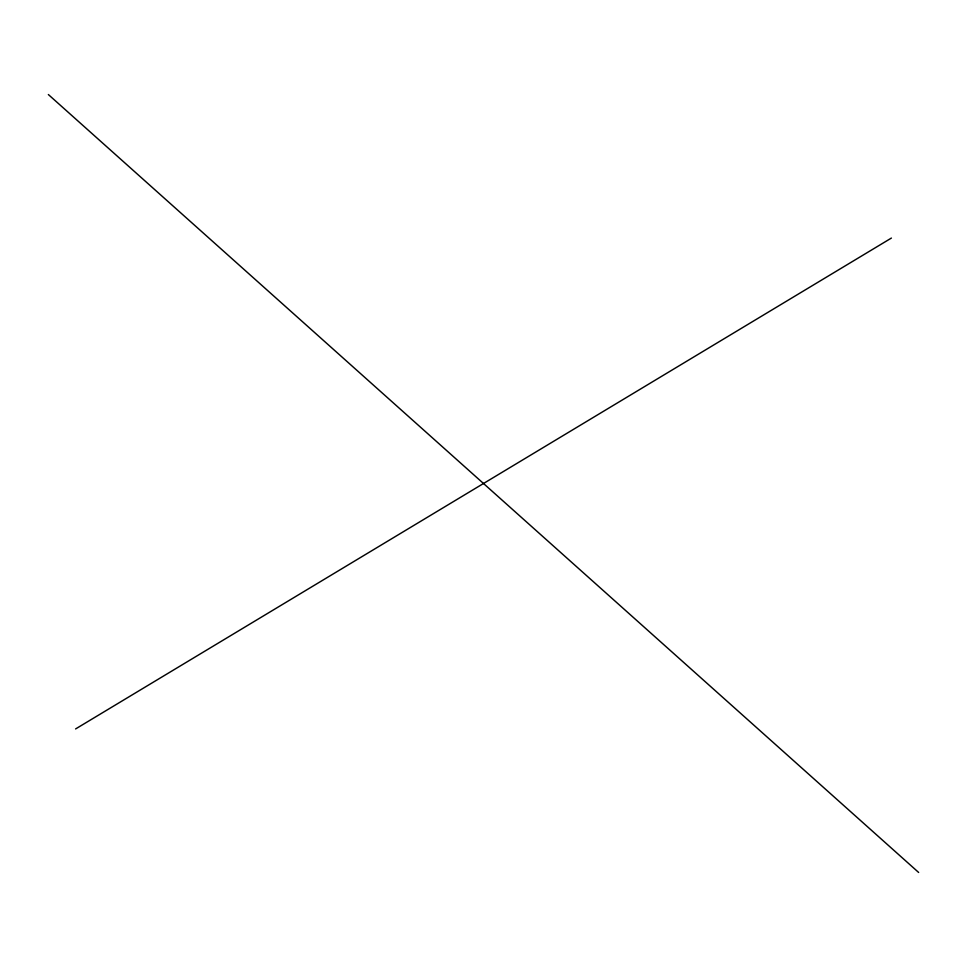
<?xml version="1.0" encoding="UTF-8"?>
<svg xmlns="http://www.w3.org/2000/svg" width="967" height="967" viewBox="0 0 967 967"><rect width="100%" height="100%" fill="white"/><g stroke="black" fill="none" stroke-linecap="round" stroke-linejoin="round"><path stroke-width="1.45" d="M75.595 728.937L891.405 238.063M48.35 94.536L918.65 872.464"/></g></svg>
